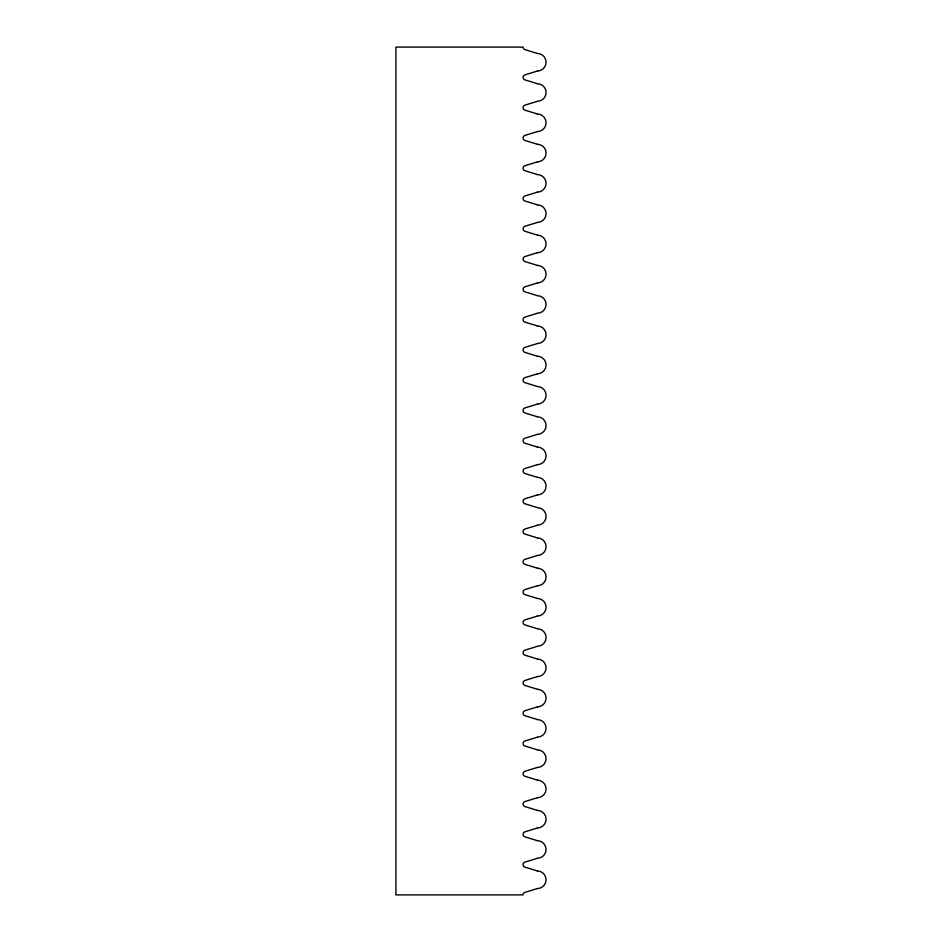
<?xml version="1.0" encoding="UTF-8"?>
<svg xmlns="http://www.w3.org/2000/svg" width="942" height="942" viewBox="0 0 942 942"><rect width="100%" height="100%" fill="white"/><g stroke="black" fill="none" stroke-linecap="round" stroke-linejoin="round"><path stroke-width="1.41" d="M537.258 888.577L524.612 892.498A2.638 2.638 0 0 0 523.057 894.9L395.923 894.9L395.923 47.1L523.057 47.1A2.638 2.638 0 0 0 524.612 49.502L537.258 53.423M537.387 71.039L524.612 74.971A2.638 2.638 0 0 0 524.612 79.787L537.387 83.708M537.387 101.324L524.612 105.245A2.638 2.638 0 0 0 524.612 110.061L537.387 113.994M537.387 131.597L524.612 135.53A2.638 2.638 0 0 0 524.612 140.346L537.387 144.267M537.387 161.883L524.612 165.804A2.638 2.638 0 0 0 524.612 170.62L537.387 174.553M537.387 192.156L524.612 196.089A2.638 2.638 0 0 0 524.612 200.905L537.387 204.826M537.387 222.442L524.612 226.363A2.638 2.638 0 0 0 524.612 231.179L537.387 235.111M537.387 252.715L524.612 256.648A2.638 2.638 0 0 0 524.612 261.452L537.387 265.385M537.387 282.989L524.612 286.921A2.638 2.638 0 0 0 524.612 291.737L537.387 295.658M537.387 313.274L524.612 317.195A2.638 2.638 0 0 0 524.612 322.011L537.387 325.944M537.387 343.547L524.612 347.48A2.638 2.638 0 0 0 524.612 352.296L537.387 356.217M537.387 373.833L524.612 377.754A2.638 2.638 0 0 0 524.612 382.57L537.387 386.503M537.387 404.106L524.612 408.039A2.638 2.638 0 0 0 524.612 412.855L537.387 416.776M537.387 434.392L524.612 438.313A2.638 2.638 0 0 0 524.612 443.129L537.387 447.061M537.387 464.665L524.612 468.598A2.638 2.638 0 0 0 524.612 473.402L537.387 477.335M537.387 494.939L524.612 498.871A2.638 2.638 0 0 0 524.612 503.687L537.387 507.608M537.387 525.224L524.612 529.145A2.638 2.638 0 0 0 524.612 533.961L537.387 537.894M537.387 555.497L524.612 559.43A2.638 2.638 0 0 0 524.612 564.246L537.387 568.167M537.387 585.783L524.612 589.704A2.638 2.638 0 0 0 524.612 594.52L537.387 598.453M537.387 616.056L524.612 619.989A2.638 2.638 0 0 0 524.612 624.805L537.387 628.726M537.387 646.342L524.612 650.263A2.638 2.638 0 0 0 524.612 655.079L537.387 659.011M537.387 676.615L524.612 680.548A2.638 2.638 0 0 0 524.612 685.352L537.387 689.285M537.387 706.889L524.612 710.821A2.638 2.638 0 0 0 524.612 715.637L537.387 719.558M537.387 737.174L524.612 741.095A2.638 2.638 0 0 0 524.612 745.911L537.387 749.844M537.387 767.447L524.612 771.38A2.638 2.638 0 0 0 524.612 776.196L537.387 780.117M537.387 797.733L524.612 801.654A2.638 2.638 0 0 0 524.612 806.47L537.387 810.403M537.387 828.006L524.612 831.939A2.638 2.638 0 0 0 524.612 836.755L537.387 840.676M537.387 858.292L524.612 862.213A2.638 2.638 0 0 0 524.612 867.029L537.387 870.961M537.458 53.435A8.808 8.808 0 0 1 546.077 62.243A8.808 8.808 0 0 1 537.458 71.039M537.458 83.72A8.808 8.808 0 0 1 546.077 92.516A8.808 8.808 0 0 1 537.458 101.312M537.458 113.994A8.808 8.808 0 0 1 546.077 122.801A8.808 8.808 0 0 1 537.458 131.597M537.458 144.279A8.808 8.808 0 0 1 546.077 153.075A8.808 8.808 0 0 1 537.458 161.871M537.458 204.838A8.808 8.808 0 0 1 546.077 213.634A8.808 8.808 0 0 1 537.458 222.43M537.458 265.385A8.808 8.808 0 0 1 546.077 274.193A8.808 8.808 0 0 1 537.458 282.989M537.458 295.67A8.808 8.808 0 0 1 546.077 304.466A8.808 8.808 0 0 1 537.458 313.262M537.458 356.229A8.808 8.808 0 0 1 546.077 365.025A8.808 8.808 0 0 1 537.458 373.821M537.458 386.503A8.808 8.808 0 0 1 546.077 395.299A8.808 8.808 0 0 1 537.458 404.106M537.458 416.788A8.808 8.808 0 0 1 546.077 425.584A8.808 8.808 0 0 1 537.458 434.38M537.458 447.061A8.808 8.808 0 0 1 546.077 455.857A8.808 8.808 0 0 1 537.458 464.665M537.458 477.335A8.808 8.808 0 0 1 546.077 486.143A8.808 8.808 0 0 1 537.458 494.939M537.458 507.62A8.808 8.808 0 0 1 546.077 516.416A8.808 8.808 0 0 1 537.458 525.212M537.458 628.738A8.808 8.808 0 0 1 546.077 637.534A8.808 8.808 0 0 1 537.458 646.33M537.458 659.011A8.808 8.808 0 0 1 546.077 667.807A8.808 8.808 0 0 1 537.458 676.615M537.458 780.129A8.808 8.808 0 0 1 546.077 788.925A8.808 8.808 0 0 1 537.458 797.721M537.458 840.688A8.808 8.808 0 0 1 546.077 849.484A8.808 8.808 0 0 1 537.458 858.28M537.458 174.553A8.808 8.808 0 0 1 546.077 183.349A8.808 8.808 0 0 1 537.458 192.156M537.458 235.111A8.808 8.808 0 0 1 546.077 243.907A8.808 8.808 0 0 1 537.458 252.715M537.458 325.944A8.808 8.808 0 0 1 546.077 334.751A8.808 8.808 0 0 1 537.458 343.547M537.458 689.285A8.808 8.808 0 0 1 546.077 698.093A8.808 8.808 0 0 1 537.458 706.889M537.458 810.403A8.808 8.808 0 0 1 546.077 819.199A8.808 8.808 0 0 1 537.458 828.006M537.458 870.961A8.808 8.808 0 0 1 546.077 879.757A8.808 8.808 0 0 1 537.458 888.565M537.458 749.844A8.808 8.808 0 0 1 546.077 758.651A8.808 8.808 0 0 1 537.458 767.447M537.458 719.57A8.808 8.808 0 0 1 546.077 728.366A8.808 8.808 0 0 1 537.458 737.162M537.458 598.453A8.808 8.808 0 0 1 546.077 607.249A8.808 8.808 0 0 1 537.458 616.056M537.458 568.179A8.808 8.808 0 0 1 546.077 576.975A8.808 8.808 0 0 1 537.458 585.771M537.458 537.894A8.808 8.808 0 0 1 546.077 546.701A8.808 8.808 0 0 1 537.458 555.497"/></g></svg>
